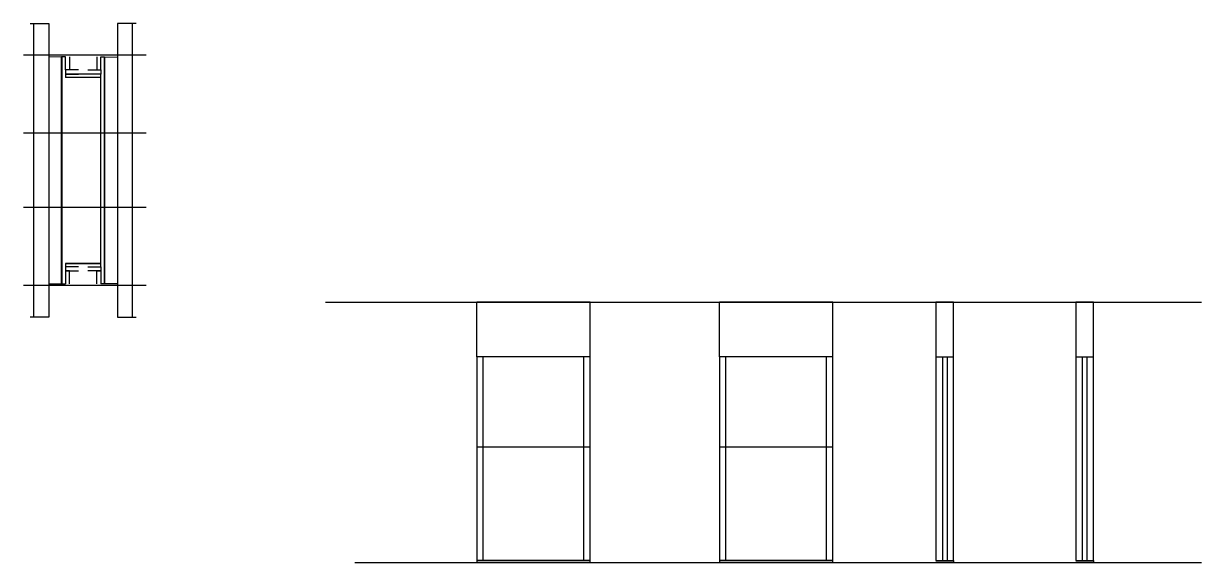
# Model space of a CAD drawing. Header units: metres. Extents: x 7449 to 8716, y 6375 to 6954.
import ezdxf

# ---------------------------------------------------------------- set-up
doc = ezdxf.new("R2010")
doc.units = ezdxf.units.M
for name, color, linetype in [('CHAPA', 7, 'Continuous'), ('COTA', 7, 'Continuous'), ('Hachura', 7, 'Continuous'), ('Madeira', 7, 'Continuous'), ('Nível', 7, 'Continuous'), ('Painéis', 7, 'Continuous'), ('Perfil Metálico', 7, 'Continuous'), ('SARR_2.2x7', 7, 'Continuous'), ('SARRAFO', 7, 'Continuous')]:
    doc.layers.add(name, color=color, linetype=linetype)

msp = doc.modelspace()

# ---------------------------------------------------------------- linework, layer by layer
at = {"layer": 'CHAPA', "color": 7, "lineweight": 25}
for points in [[(7494.2, 6918.4), (7490.2, 6918.4), (7490.2, 6674.4), (7494.2, 6674.4)], [(7494.2, 6918.4), (7490.2, 6918.4), (7490.2, 6674.4), (7494.2, 6674.4)], [(7532.2, 6918.4), (7536.2, 6918.4), (7536.2, 6674.4), (7532.2, 6674.4)], [(7532.2, 6918.4), (7536.2, 6918.4), (7536.2, 6674.4), (7532.2, 6674.4)], [(7532.2, 6896.4), (7532.2, 6900), (7494.2, 6900), (7494.2, 6896.4)], [(7532.2, 6896.4), (7532.2, 6900), (7494.2, 6900), (7494.2, 6896.4)], [(7532.2, 6692.8), (7532.2, 6696.4), (7494.2, 6696.4), (7494.2, 6692.8)], [(7532.2, 6692.8), (7532.2, 6696.4), (7494.2, 6696.4), (7494.2, 6692.8)]]:
    msp.add_lwpolyline(points, dxfattribs=at)
at = {"layer": 'COTA', "color": 7, "lineweight": 25}
for p, q in [((8058.5, 6654.7), (7936.5, 6654.7)), ((7936.5, 6595.7), (7936.5, 6654.7)), ((8058.5, 6595.7), (8058.5, 6654.7)), ((8319.4, 6654.7), (8197.4, 6654.7)), ((8197.4, 6595.7), (8197.4, 6654.7)), ((8319.4, 6595.7), (8319.4, 6654.7))]:
    msp.add_line(p, q, dxfattribs=at)
for points in [[(8449.2, 6595.7), (8449.2, 6654.7), (8430.2, 6654.7), (8430.2, 6595.7)], [(8599.6, 6595.7), (8599.6, 6654.7), (8580.6, 6654.7), (8580.6, 6595.7)]]:
    msp.add_lwpolyline(points, dxfattribs=at)
at = {"layer": 'Hachura', "color": 7, "lineweight": 25}
for p, q in [((7581, 6920.4), (7449.2, 6920.4)), ((7581, 6836.4), (7449.2, 6836.4)), ((7581, 6756.4), (7449.2, 6756.4)), ((7581, 6672.4), (7449.2, 6672.4))]:
    msp.add_line(p, q, dxfattribs=at)
at = {"layer": 'Madeira', "color": 7, "lineweight": 25}
for points in [[(7476.1, 6674.3), (7490.1, 6674.4), (7490.1, 6918.4), (7476.1, 6918.3)], [(7550.2, 6674.3), (7536.2, 6674.4), (7536.2, 6918.4), (7550.2, 6918.3)]]:
    msp.add_lwpolyline(points, dxfattribs=at)
at = {"layer": 'Nível', "color": 7, "lineweight": 25}
for p, q in [((7773.7, 6654.7), (8715.7, 6654.7)), ((7805.5, 6374.7), (8715.7, 6374.7))]:
    msp.add_line(p, q, dxfattribs=at)
at = {"layer": 'Painéis', "color": 7, "lineweight": 25}
for p, q in [((7936.5, 6595.7), (7936.5, 6374.7)), ((8058.5, 6595.7), (7936.5, 6595.7)), ((8058.5, 6374.7), (8058.5, 6595.7)), ((8197.4, 6595.7), (8197.4, 6374.7)), ((8319.4, 6595.7), (8197.4, 6595.7)), ((8319.4, 6374.7), (8319.4, 6595.7)), ((8430.2, 6595.7), (8430.2, 6376.7)), ((8430.2, 6595.7), (8449.2, 6595.7)), ((8449.2, 6376.7), (8449.2, 6595.7)), ((8580.6, 6595.7), (8580.6, 6376.7)), ((8580.6, 6595.7), (8599.6, 6595.7)), ((8599.6, 6376.7), (8599.6, 6595.7)), ((8058.5, 6498.7), (7936.5, 6498.7)), ((8319.4, 6498.7), (8197.4, 6498.7)), ((7936.5, 6376.7), (8058.5, 6376.7)), ((8197.4, 6376.7), (8319.4, 6376.7)), ((8430.2, 6376.7), (8449.2, 6376.7)), ((8580.6, 6376.7), (8599.6, 6376.7))]:
    msp.add_line(p, q, dxfattribs=at)
for points in [[(7494.2, 6696.4), (7532.2, 6696.4), (7532.2, 6896.4), (7494.2, 6896.4)], [(8058.5, 6376.7), (7936.5, 6376.7), (7936.5, 6374.7), (8058.5, 6374.7)], [(8319.4, 6376.7), (8197.4, 6376.7), (8197.4, 6374.7), (8319.4, 6374.7)], [(8430.2, 6376.7), (8449.2, 6376.7), (8449.2, 6374.7), (8430.2, 6374.7)], [(8580.6, 6376.7), (8599.6, 6376.7), (8599.6, 6374.7), (8580.6, 6374.7)]]:
    msp.add_lwpolyline(points, dxfattribs=at)
at = {"layer": 'Perfil Metálico', "color": 7, "lineweight": 25}
for points in [[(7456.2, 6954.4), (7476.2, 6954.4), (7476.2, 6638.4), (7456.2, 6638.4)], [(7472.2, 6638.4), (7460.2, 6638.4), (7460.2, 6954.4), (7472.2, 6954.4)], [(7570.2, 6954.4), (7550.2, 6954.4), (7550.2, 6638.4), (7570.2, 6638.4)], [(7554.2, 6638.4), (7566.2, 6638.4), (7566.2, 6954.4), (7554.2, 6954.4)]]:
    msp.add_lwpolyline(points, dxfattribs=at)
at = {"layer": 'SARR_2.2x7', "color": 7, "lineweight": 25}
for p, q in [((7943.5, 6498.7), (7943.5, 6595.7)), ((8051.5, 6498.7), (8051.5, 6595.7)), ((8204.4, 6498.7), (8204.4, 6595.7)), ((8312.4, 6498.7), (8312.4, 6595.7)), ((8437.2, 6595.7), (8437.2, 6376.7)), ((8442.2, 6595.7), (8442.2, 6376.7)), ((8587.6, 6595.7), (8587.6, 6376.7)), ((8592.6, 6595.7), (8592.6, 6376.7)), ((7943.5, 6376.7), (7943.5, 6498.7)), ((8051.5, 6376.7), (8051.5, 6498.7)), ((8204.4, 6376.7), (8204.4, 6498.7)), ((8312.4, 6376.7), (8312.4, 6498.7)), ((7943.5, 6376.7), (7943.5, 6376.7)), ((8051.5, 6376.7), (8051.5, 6376.7)), ((8204.4, 6376.7), (8204.4, 6376.7)), ((8312.4, 6376.7), (8312.4, 6376.7))]:
    msp.add_line(p, q, dxfattribs=at)
at = {"layer": 'SARRAFO', "color": 7, "lineweight": 25}
for points in [[(7498.6, 6918.4), (7498.6, 6904.4), (7494.2, 6904.4), (7494.2, 6918.4)], [(7527.8, 6918.4), (7527.8, 6904.4), (7532.2, 6904.4), (7532.2, 6918.4)], [(7508.2, 6904.4), (7494.2, 6904.4), (7494.2, 6900), (7508.2, 6900)], [(7518.2, 6904.4), (7532.2, 6904.4), (7532.2, 6900), (7518.2, 6900)], [(7508.2, 6692.8), (7494.2, 6692.8), (7494.2, 6688.4), (7508.2, 6688.4)], [(7498.6, 6674.4), (7498.6, 6688.4), (7494.2, 6688.4), (7494.2, 6674.4)], [(7518.2, 6692.8), (7532.2, 6692.8), (7532.2, 6688.4), (7518.2, 6688.4)], [(7527.8, 6674.4), (7527.8, 6688.4), (7532.2, 6688.4), (7532.2, 6674.4)]]:
    msp.add_lwpolyline(points, dxfattribs=at)

doc.saveas('drawing.dxf')
